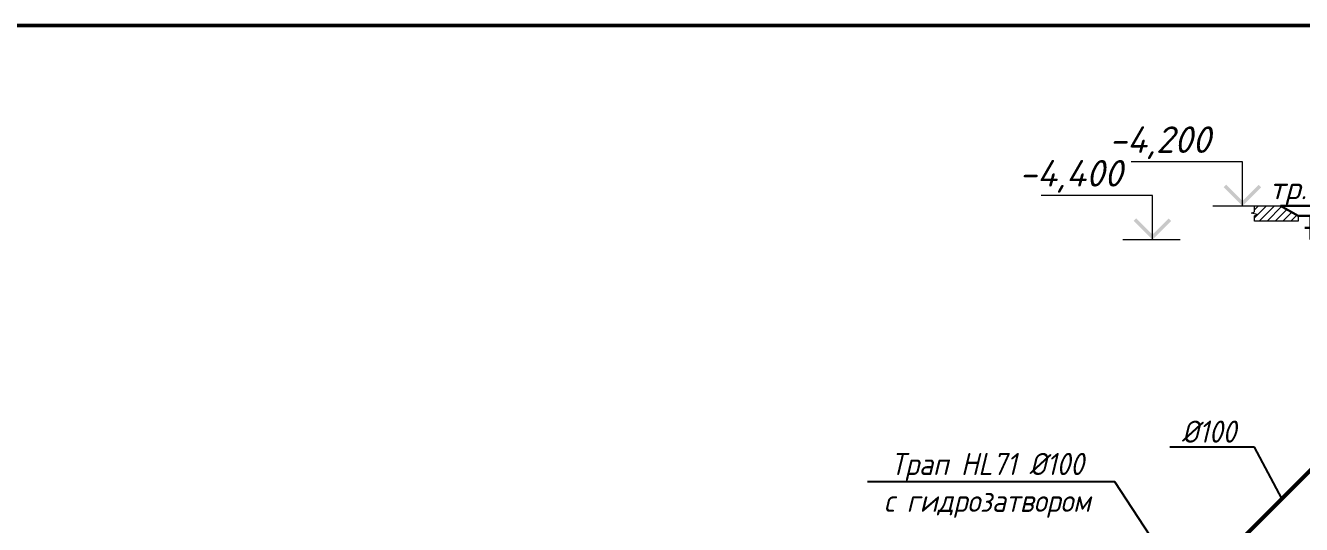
# Model space of a CAD drawing. Header units: millimetres. Extents: x -473555 to 885127, y 4787 to 453528.
# Drawn here: x 232811 to 247226, y 32281 to 37924 of the extents above; entities that cross this region are included whole.
import ezdxf
from ezdxf import colors
from ezdxf.entities.mleader import LeaderData, LeaderLine
from ezdxf.enums import TextEntityAlignment as Align
from ezdxf.math import Vec2, Vec3

# ---------------------------------------------------------------- set-up
doc = ezdxf.new("R2010")
doc.units = ezdxf.units.MM
doc.layers.add('ВК_K1', color=34, linetype='Continuous', lineweight=50)
doc.layers.add('ВК_К1_текст', color=34, linetype='Continuous', lineweight=9)
doc.styles.add('ISOPEUR', font='isocpeui.ttf', dxfattribs={"width": 0.9})

# ---------------------------------------------------------------- blocks, each defined once
blk = doc.blocks.new('*U134')
at = {"linetype": 'ByBlock', "lineweight": 15}
h = blk.add_hatch(dxfattribs=at)
h.set_pattern_fill('ANSI31', color=0, scale=20)
h.paths.add_polyline_path([(-639, 0), (-639, -68), (-671, -80), (-608, -97), (-639, -111), (-639, -172), (-144, -172), (-144, -113), (-346, 0)])
at = {"color": 0, "linetype": 'ByBlock', "lineweight": 30}
for p, q in [((346, 0), (-346, 0)), ((-144, -113), (-346, 0)), ((144, -113), (346, 0)), ((144, -113), (-144, -113)), ((70, -247), (-70, -247))]:
    blk.add_line(p, q, dxfattribs=at)
at = {"color": 0, "linetype": 'ByBlock'}
blk.add_line((0, -381), (0, -113), dxfattribs=at)
at = {"color": 0, "linetype": 'ByBlock', "lineweight": 15}
blk.add_lwpolyline([(-639, 0), (-346, 0), (-144, -113), (-144, -172), (-639, -172), (-639, -111), (-608, -97), (-671, -80), (-639, -68), (-639, 0)], dxfattribs=at)
at = {"color": 0, "linetype": 'ByBlock', "style": 'ISOPEUR'}
blk.add_attdef('НАЗВАНИЕ', text='', height=250, dxfattribs=at).set_placement((-25, 201), align=Align.MIDDLE_CENTER)
blk = doc.blocks.new('_None')
blk = doc.blocks.new('*U146')
at = {"linetype": 'ByBlock', "lineweight": -2}
h = blk.add_hatch(color=256, dxfattribs=at)
h.paths.add_polyline_path([(-527, 212), (-499, 240), (-315, 57), (-315, 0)])
h.paths.add_polyline_path([(-131, 240), (-103, 212), (-315, 0), (-315, 57)])
for p, q in [((-315, 500), (-1572, 500)), ((-315, 0), (-315, 500)), ((-649, 0), (0, 0))]:
    blk.add_line(p, q, dxfattribs=at)
at = {"linetype": 'ByBlock', "style": 'ISOPEUR'}
blk.add_attdef('ОТМЕТКА', (-1565, 600), '', height=300, dxfattribs=at)
blk = doc.blocks.new('*U156')
at = {"linetype": 'ByBlock', "lineweight": -2}
h = blk.add_hatch(color=256, dxfattribs=at)
h.paths.add_polyline_path([(-642, 212), (-613, 240), (-429, 57), (-429, 0)])
h.paths.add_polyline_path([(-246, 240), (-217, 212), (-429, 0), (-429, 57)])
for p, q in [((-429, 500), (-1686, 500)), ((-429, 0), (-429, 500)), ((-763, 0), (0, 0))]:
    blk.add_line(p, q, dxfattribs=at)
at = {"linetype": 'ByBlock', "style": 'ISOPEUR'}
blk.add_attdef('ОТМЕТКА', (-1679, 600), '', height=300, dxfattribs=at)

msp = doc.modelspace()

# ---------------------------------------------------------------- linework, layer by layer
at = {"layer": 'ВК_K1'}
msp.add_line((249934, 35502.8), (246266, 31834.8), dxfattribs=at)
msp.add_lwpolyline([(163169, 37924.2), (328100.9, 37924.2), (328100.9, 9755), (163169, 9755)], close=True, dxfattribs=at)

# ---------------------------------------------------------------- block references
msp.add_blockref('*U134', (247334, 35883.4), dxfattribs=at).add_auto_attribs({'НАЗВАНИЕ': 'тр.100'})
at = {"layer": 'ВК_К1_текст'}
ref = msp.add_blockref('*U156', (246987.9, 35883.4), dxfattribs=at)
ref.add_attrib('ОТМЕТКА', '-4,200', (245049.1, 36483.4), dxfattribs={"layer": '0', "linetype": 'ByBlock', "height": 300, "style": 'ISOPEUR'})
ref = msp.add_blockref('*U146', (245857, 35502.8), dxfattribs=at)
ref.add_attrib('ОТМЕТКА', '-4,400', (244032.3, 36102.8), dxfattribs={"layer": '0', "linetype": 'ByBlock', "height": 300, "style": 'ISOPEUR'})

# ---------------------------------------------------------------- leaders
at = {"layer": 'ВК_К1_текст', "linetype": 'Continuous'}
ml = msp.add_multileader_mtext('Standard', dxfattribs=at)
ml.set_content('%%C100', color=256, style='ISOPEUR')
ml.set_leader_properties()
ml.set_arrow_properties(name='NONE')
ml.build(insert=Vec2(0, 0))
ml.multileader.update_dxf_attribs({"text_left_attachment_type": 6, "text_right_attachment_type": 6, "dogleg_length": 0.1, "arrow_head_size": 250, "scale": 100})
ctx = ml.context
ctx.base_point, ctx.scale, ctx.char_height, ctx.arrow_head_size, ctx.landing_gap_size, ctx.plane_origin = Vec3(247348.2, 36618.7), 100, 250, 250, 200, Vec3(255202.5, 27766.9)
ctx.left_attachment, ctx.right_attachment, ctx.text_align_type = 6, 6, 1
notes = []
notes.append((ctx, [(1, (1, 1, 0), (248369.4, 36618.7), (-1, 0), 10, [(0, [(248634, 35502.8)], 0, [])])]))
ctx.mtext.insert, ctx.mtext.width, ctx.mtext.alignment, ctx.mtext.flow_direction = Vec3(247853.8, 36918.7), 549.811, 2, 5
ml = msp.add_multileader_mtext('Standard', dxfattribs=at)
ml.set_content('%%C100', color=256, style='ISOPEUR')
ml.set_leader_properties()
ml.set_arrow_properties(name='NONE')
ml.build(insert=Vec2(0, 0))
ml.multileader.update_dxf_attribs({"text_left_attachment_type": 6, "text_right_attachment_type": 6, "dogleg_length": 0.1, "arrow_head_size": 250, "scale": 100})
ctx = ml.context
ctx.base_point, ctx.scale, ctx.char_height, ctx.arrow_head_size, ctx.landing_gap_size, ctx.plane_origin = Vec3(245674.2, 33156.3), 100, 250, 250, 200, Vec3(252715.4, 24304.6)
ctx.left_attachment, ctx.right_attachment, ctx.text_align_type = 6, 6, 1
notes.append((ctx, [(1, (1, 1, 0), (246695.4, 33156.3), (-1, 0), 10, [(0, [(247005.4, 32574.2)], 0, [])])]))
ctx.mtext.insert, ctx.mtext.width, ctx.mtext.alignment, ctx.mtext.flow_direction = Vec3(246179.8, 33456.3), 549.811, 2, 5
ml = msp.add_multileader_mtext('Standard', dxfattribs=at)
ml.set_content('Трап HL71 %%C100\\Pс гидрозатвором', color=256, style='ISOPEUR')
ml.set_leader_properties()
ml.set_arrow_properties(name='NONE')
ml.build(insert=Vec2(0, 0))
ml.multileader.update_dxf_attribs({"text_left_attachment_type": 6, "text_right_attachment_type": 6, "dogleg_length": 0.1, "arrow_head_size": 250, "scale": 100})
ctx = ml.context
ctx.base_point, ctx.scale, ctx.char_height, ctx.arrow_head_size, ctx.landing_gap_size, ctx.plane_origin = Vec3(242245.8, 32765.5), 100, 250, 250, 200, Vec3(259967.9, 15606.5)
ctx.left_attachment, ctx.right_attachment, ctx.text_align_type = 6, 6, 1
notes.append((ctx, [(1, (1, 1, 0), (245118, 32765.5), (-1, 0), 10, [(1, [(245984.8, 31433.4)], 0, [])])]))
ctx.mtext.insert, ctx.mtext.alignment, ctx.mtext.flow_direction = Vec3(243676.9, 33090.5), 2, 5
for ctx, leaders in notes:
    for number, flags, end, landing, length, lines in leaders:
        leader = LeaderData()
        leader.index, (leader.has_last_leader_line, leader.has_dogleg_vector, leader.attachment_direction) = number, flags
        leader.last_leader_point, leader.dogleg_vector, leader.dogleg_length = Vec3(end), Vec3(landing), length
        for number, points, colour, breaks in lines:
            line = LeaderLine()
            line.index, line.vertices, line.color, line.breaks = number, Vec3.list(points), colors.encode_raw_color(colour), breaks
            leader.lines.append(line)
        ctx.leaders.append(leader)

doc.saveas('drawing.dxf')
